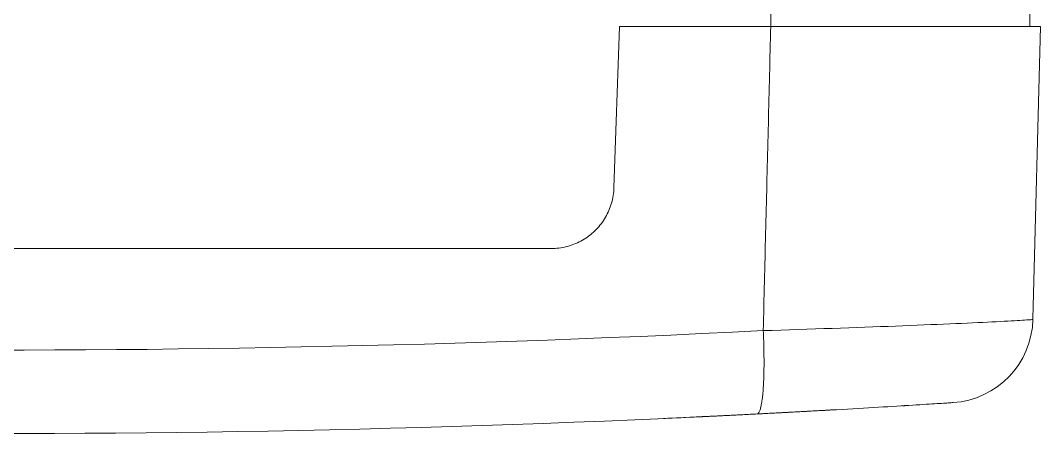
# Model space of a CAD drawing. Header units: inches. Extents: x 0 to 40, y 35.9 to 64.1.
# Drawn here: x 7.899 to 10.547, y 55.698 to 56.769 of the extents above; entities that cross this region are included whole.
import ezdxf

# ---------------------------------------------------------------- set-up
doc = ezdxf.new("R2010")
doc.units = ezdxf.units.IN
doc.header["$MEASUREMENT"] = 0
doc.layers.add('2', color=7, linetype='Continuous')

# ---------------------------------------------------------------- blocks, each defined once
blk = doc.blocks.new('block 739')
at = {"layer": '2', "color": 7, "lineweight": 18, "true_color": 0xffffff}
blk.add_lwpolyline([(9.2768, 56.1775), (6.3813, 56.1775)], dxfattribs=at)
blk = doc.blocks.new('block 741')
at = {"layer": '2', "color": 7, "lineweight": 18, "true_color": 0xffffff}
blk.add_lwpolyline([(9.6464, 56.753), (9.8465, 56.753)], dxfattribs=at)
blk = doc.blocks.new('block 756')
at = {"layer": '2', "color": 7, "lineweight": 18, "true_color": 0xffffff}
blk.add_lwpolyline([(9.4543, 56.753), (9.4397, 56.3349)], dxfattribs=at)
blk = doc.blocks.new('block 760')
at = {"layer": '2', "color": 7, "lineweight": 18, "true_color": 0xffffff}
blk.add_lwpolyline([(10.5466, 56.753), (10.5268, 55.994)], dxfattribs=at)
blk = doc.blocks.new('block 761')
at = {"layer": '2', "color": 7, "lineweight": 18, "true_color": 0xffffff}
blk.add_lwpolyline([(9.8465, 56.753), (10.5466, 56.753)], dxfattribs=at)
blk = doc.blocks.new('block 1088')
at = {"layer": '2', "color": 7, "lineweight": 18, "true_color": 0xffffff}
blk.add_open_spline([(10.5268, 55.994), (10.5238, 55.8791), (10.4337, 55.7855), (10.319, 55.7781)], degree=3, dxfattribs=at)
blk = doc.blocks.new('block 1127')
at = {"layer": '2', "color": 80, "lineweight": 18, "true_color": 0x3fff00}
blk.add_open_spline([(9.5679, 55.737), (9.5983, 55.7384), (9.6287, 55.7398), (9.659, 55.7412)], degree=3, dxfattribs=at)
blk = doc.blocks.new('block 1215')
at = {"layer": '2', "color": 80, "lineweight": 18, "true_color": 0x3fff00}
blk.add_lwpolyline([(9.659, 55.7412), (9.6592, 55.7412), (9.6596, 55.7412), (9.66, 55.7412), (9.6605, 55.7413), (9.6612, 55.7413), (9.6619, 55.7413), (9.6627, 55.7414), (9.6636, 55.7414), (9.6647, 55.7415), (9.6658, 55.7415), (9.667, 55.7416), (9.6683, 55.7416), (9.6697, 55.7417), (9.6712, 55.7418), (9.6729, 55.7419), (9.6746, 55.7419), (9.6764, 55.742), (9.6783, 55.7421), (9.6803, 55.7422), (9.6824, 55.7423), (9.6845, 55.7424), (9.6868, 55.7425), (9.6892, 55.7426), (9.6917, 55.7427), (9.6942, 55.7429), (9.6969, 55.743), (9.6996, 55.7431), (9.7025, 55.7433), (9.7054, 55.7434), (9.7085, 55.7436), (9.7116, 55.7437), (9.7148, 55.7439), (9.7181, 55.744), (9.7215, 55.7442), (9.725, 55.7444), (9.7286, 55.7446), (9.7323, 55.7447), (9.7361, 55.7449), (9.7399, 55.7451), (9.7439, 55.7453), (9.7479, 55.7455), (9.752, 55.7457), (9.7563, 55.7459), (9.7606, 55.7462), (9.765, 55.7464), (9.7695, 55.7466), (9.774, 55.7468), (9.7787, 55.7471), (9.7835, 55.7473), (9.7883, 55.7475)], dxfattribs=at)
blk = doc.blocks.new('block 1216')
at = {"layer": '2', "color": 80, "lineweight": 18, "true_color": 0x3fff00}
blk.add_open_spline([(10.2033, 55.7708), (10.2031, 55.7708), (10.203, 55.7708), (10.203, 55.7708), (10.2029, 55.7708), (10.2027, 55.7708), (10.2027, 55.7708), (10.2025, 55.7708), (10.2024, 55.7708), (10.2024, 55.7708), (10.2022, 55.7708), (10.2021, 55.7708), (10.2021, 55.7708), (10.2019, 55.7707), (10.2017, 55.7707), (10.2017, 55.7707), (10.2017, 55.7707), (10.2015, 55.7707), (10.2015, 55.7707), (10.2015, 55.7707), (10.2014, 55.7707), (10.2014, 55.7707), (10.2014, 55.7707), (10.2012, 55.7707), (10.2012, 55.7707), (10.2012, 55.7707), (10.201, 55.7707), (10.201, 55.7707), (10.201, 55.7707), (10.2008, 55.7707), (10.2008, 55.7707), (10.2008, 55.7707), (10.2006, 55.7707), (10.2006, 55.7707), (10.2006, 55.7707), (10.2004, 55.7707), (10.2004, 55.7707), (10.2004, 55.7707), (10.2002, 55.7706), (10.2002, 55.7706), (10.2002, 55.7706), (10.2, 55.7706), (10.2, 55.7706), (10.2, 55.7706), (10.1997, 55.7706), (10.1997, 55.7706), (10.1997, 55.7706), (10.1995, 55.7706), (10.1995, 55.7706), (10.1995, 55.7706), (10.1993, 55.7706), (10.1993, 55.7706), (10.1993, 55.7706), (10.1991, 55.7706), (10.1991, 55.7706), (10.1991, 55.7706), (10.1988, 55.7705), (10.1988, 55.7705), (10.1988, 55.7705), (10.1986, 55.7705), (10.1986, 55.7705), (10.1986, 55.7705), (10.1983, 55.7705), (10.1983, 55.7705), (10.1983, 55.7705), (10.1981, 55.7705), (10.1981, 55.7705), (10.1981, 55.7705), (10.1978, 55.7705), (10.1978, 55.7705), (10.1978, 55.7705), (10.1976, 55.7705), (10.1976, 55.7705), (10.1976, 55.7705), (10.1973, 55.7704), (10.1973, 55.7704), (10.1973, 55.7704), (10.1971, 55.7704), (10.1971, 55.7704), (10.1971, 55.7704), (10.1968, 55.7704), (10.1968, 55.7704), (10.1968, 55.7704), (10.1965, 55.7704), (10.1965, 55.7704), (10.1965, 55.7704), (10.1962, 55.7704), (10.1962, 55.7704), (10.1962, 55.7704), (10.196, 55.7704), (10.196, 55.7704), (10.196, 55.7704), (10.1957, 55.7704), (10.1957, 55.7704), (10.1957, 55.7704), (10.1954, 55.7703), (10.1954, 55.7703), (10.1954, 55.7703), (10.1951, 55.7703), (10.1951, 55.7703), (10.1951, 55.7703), (10.1948, 55.7703), (10.1948, 55.7703), (10.1948, 55.7703), (10.1945, 55.7703), (10.1945, 55.7703), (10.1945, 55.7703), (10.1942, 55.7703), (10.1942, 55.7703), (10.1942, 55.7703), (10.1939, 55.7702), (10.1939, 55.7702), (10.1939, 55.7702), (10.1936, 55.7702), (10.1936, 55.7702), (10.1936, 55.7702), (10.1932, 55.7702), (10.1932, 55.7702), (10.1932, 55.7702), (10.1929, 55.7702), (10.1929, 55.7702), (10.1929, 55.7702), (10.1926, 55.7702), (10.1926, 55.7702), (10.1926, 55.7702), (10.1923, 55.7701), (10.1923, 55.7701), (10.1923, 55.7701), (10.1919, 55.7701), (10.1919, 55.7701), (10.1919, 55.7701), (10.1916, 55.7701), (10.1916, 55.7701), (10.1916, 55.7701), (10.1912, 55.7701), (10.1912, 55.7701)], degree=3, knots=[0, 0, 0, 0, 1, 1, 1, 2, 2, 2, 3, 3, 3, 4, 4, 4, 5, 5, 5, 6, 6, 6, 7, 7, 7, 8, 8, 8, 9, 9, 9, 10, 10, 10, 11, 11, 11, 12, 12, 12, 13, 13, 13, 14, 14, 14, 15, 15, 15, 16, 16, 16, 17, 17, 17, 18, 18, 18, 19, 19, 19, 20, 20, 20, 21, 21, 21, 22, 22, 22, 23, 23, 23, 24, 24, 24, 25, 25, 25, 26, 26, 26, 27, 27, 27, 28, 28, 28, 29, 29, 29, 30, 30, 30, 31, 31, 31, 32, 32, 32, 33, 33, 33, 34, 34, 34, 35, 35, 35, 36, 36, 36, 37, 37, 37, 38, 38, 38, 39, 39, 39, 40, 40, 40, 41, 41, 41, 42, 42, 42, 43, 43, 43, 44, 44, 44, 45, 45, 45, 45], dxfattribs=at)
blk = doc.blocks.new('block 1217')
at = {"layer": '2', "color": 80, "lineweight": 18, "true_color": 0x3fff00}
blk.add_lwpolyline([(9.7883, 55.7475), (9.793, 55.7478), (9.7976, 55.748), (9.8022, 55.7483), (9.8069, 55.7485), (9.8115, 55.7487), (9.816, 55.749), (9.8206, 55.7492), (9.8252, 55.7494), (9.8297, 55.7497), (9.8343, 55.7499), (9.8388, 55.7501), (9.8433, 55.7504), (9.8478, 55.7506), (9.8523, 55.7508), (9.8567, 55.7511), (9.8612, 55.7513), (9.8656, 55.7515), (9.87, 55.7518), (9.8744, 55.752), (9.8788, 55.7522), (9.8832, 55.7525), (9.8876, 55.7527), (9.8919, 55.7529), (9.8963, 55.7532), (9.9006, 55.7534), (9.9049, 55.7536), (9.9092, 55.7539), (9.9135, 55.7541), (9.9177, 55.7543), (9.922, 55.7545), (9.9262, 55.7548), (9.9305, 55.755), (9.9347, 55.7552), (9.9389, 55.7555), (9.943, 55.7557), (9.9472, 55.7559), (9.9514, 55.7561), (9.9555, 55.7564), (9.9596, 55.7566), (9.9638, 55.7568), (9.9678, 55.7571), (9.9719, 55.7573), (9.976, 55.7575), (9.9801, 55.7577), (9.9841, 55.758), (9.9881, 55.7582), (9.9922, 55.7584), (9.9962, 55.7586), (10.0001, 55.7589), (10.0041, 55.7591)], dxfattribs=at)
blk = doc.blocks.new('block 1218')
at = {"layer": '2', "color": 80, "lineweight": 18, "true_color": 0x3fff00}
blk.add_open_spline([(10.1864, 55.7698), (10.1865, 55.7698), (10.1866, 55.7698), (10.1866, 55.7698), (10.1867, 55.7698), (10.1868, 55.7698), (10.1868, 55.7698), (10.1869, 55.7698), (10.187, 55.7698), (10.187, 55.7698), (10.1871, 55.7698), (10.1872, 55.7698), (10.1872, 55.7698), (10.1873, 55.7698), (10.1874, 55.7698), (10.1874, 55.7698), (10.1875, 55.7699), (10.1876, 55.7699), (10.1876, 55.7699), (10.1877, 55.7699), (10.1878, 55.7699), (10.1878, 55.7699), (10.1879, 55.7699), (10.188, 55.7699), (10.188, 55.7699), (10.1881, 55.7699), (10.1882, 55.7699), (10.1882, 55.7699), (10.1882, 55.7699), (10.1884, 55.7699), (10.1884, 55.7699), (10.1884, 55.7699), (10.1885, 55.7699), (10.1885, 55.7699), (10.1886, 55.7699), (10.1887, 55.7699), (10.1887, 55.7699), (10.1888, 55.7699), (10.1889, 55.7699), (10.1889, 55.7699), (10.189, 55.7699), (10.1891, 55.77), (10.1891, 55.77), (10.1892, 55.77), (10.1893, 55.77), (10.1893, 55.77), (10.1894, 55.77), (10.1895, 55.77), (10.1895, 55.77), (10.1896, 55.77), (10.1897, 55.77), (10.1897, 55.77), (10.1898, 55.77), (10.1899, 55.77), (10.1899, 55.77), (10.19, 55.77), (10.1901, 55.77), (10.1901, 55.77), (10.1902, 55.77), (10.1903, 55.77), (10.1903, 55.77), (10.1904, 55.77), (10.1905, 55.77), (10.1905, 55.77), (10.1906, 55.77), (10.1907, 55.77), (10.1907, 55.77), (10.1908, 55.77), (10.1909, 55.7701), (10.1909, 55.7701), (10.191, 55.7701), (10.1911, 55.7701), (10.1911, 55.7701), (10.1912, 55.7701), (10.1912, 55.7701), (10.1912, 55.7701)], degree=3, knots=[0, 0, 0, 0, 1, 1, 1, 2, 2, 2, 3, 3, 3, 4, 4, 4, 5, 5, 5, 6, 6, 6, 7, 7, 7, 8, 8, 8, 9, 9, 9, 10, 10, 10, 11, 11, 11, 12, 12, 12, 13, 13, 13, 14, 14, 14, 15, 15, 15, 16, 16, 16, 17, 17, 17, 18, 18, 18, 19, 19, 19, 20, 20, 20, 21, 21, 21, 22, 22, 22, 23, 23, 23, 24, 24, 24, 25, 25, 25, 25], dxfattribs=at)
blk = doc.blocks.new('block 1222')
at = {"layer": '2', "color": 7, "lineweight": 18, "true_color": 0xffffff}
blk.add_lwpolyline([(9.8111, 55.7487), (9.7318, 55.7447), (9.6525, 55.7409), (9.5733, 55.7372), (9.494, 55.7337), (9.4147, 55.7304), (9.3355, 55.7272), (9.2562, 55.7242), (9.1769, 55.7214), (9.0977, 55.7187), (9.0184, 55.7162), (8.9391, 55.7138), (8.8598, 55.7116), (8.7806, 55.7096), (8.7013, 55.7077), (8.622, 55.706), (8.5428, 55.7045), (8.4635, 55.7031), (8.3842, 55.7019), (8.305, 55.7008), (8.2257, 55.6999), (8.1464, 55.6992), (8.0671, 55.6986), (7.9879, 55.6982), (7.9086, 55.698), (7.8293, 55.6979)], dxfattribs=at)
blk = doc.blocks.new('block 1231')
at = {"layer": '2', "color": 7, "lineweight": 18, "true_color": 0xffffff}
blk.add_lwpolyline([(9.4397, 56.3349), (9.4395, 56.3298), (9.439, 56.3248), (9.4385, 56.3197), (9.4378, 56.3148), (9.4369, 56.3098), (9.4358, 56.3049), (9.4346, 56.3), (9.4333, 56.2952), (9.4318, 56.2904), (9.4302, 56.2856), (9.4284, 56.281), (9.4265, 56.2763), (9.4245, 56.2718), (9.4223, 56.2672), (9.42, 56.2628), (9.4175, 56.2585), (9.415, 56.2542), (9.4123, 56.25), (9.4095, 56.2459), (9.4065, 56.2418), (9.4034, 56.2379), (9.4002, 56.2341), (9.3969, 56.2303), (9.3935, 56.2267), (9.39, 56.2232), (9.3863, 56.2198), (9.3825, 56.2165), (9.3787, 56.2133), (9.3748, 56.2102), (9.3707, 56.2073), (9.3666, 56.2045), (9.3624, 56.2018), (9.3581, 56.1993), (9.3537, 56.1969), (9.3493, 56.1946), (9.3448, 56.1925), (9.3402, 56.1904), (9.3356, 56.1886), (9.3309, 56.1868), (9.3261, 56.1852), (9.3213, 56.1838), (9.3165, 56.1825), (9.3116, 56.1813), (9.3067, 56.1803), (9.3018, 56.1794), (9.2968, 56.1788), (9.2918, 56.1782), (9.2868, 56.1778), (9.2818, 56.1776), (9.2768, 56.1775)], dxfattribs=at)
blk = doc.blocks.new('block 1244')
at = {"layer": '2', "color": 7, "lineweight": 18, "true_color": 0xffffff}
blk.add_lwpolyline([(7.829, 55.9142), (7.909, 55.9143), (7.9889, 55.9145), (8.0688, 55.9149), (8.1487, 55.9155), (8.2286, 55.9162), (8.3086, 55.9171), (8.3885, 55.9181), (8.4684, 55.9193), (8.5483, 55.9207), (8.6282, 55.9223), (8.7081, 55.924), (8.788, 55.9258), (8.868, 55.9279), (8.9479, 55.93), (9.0278, 55.9324), (9.1077, 55.9349), (9.1876, 55.9376), (9.2675, 55.9404), (9.3474, 55.9434), (9.4274, 55.9465), (9.5073, 55.9498), (9.5872, 55.9533), (9.6671, 55.957), (9.747, 55.9608), (9.8269, 55.9647)], dxfattribs=at)
blk = doc.blocks.new('block 1246')
at = {"layer": '2', "color": 7, "lineweight": 18, "true_color": 0xffffff}
blk.add_lwpolyline([(9.4543, 56.753), (9.4582, 56.753), (9.462, 56.753), (9.4659, 56.753), (9.4697, 56.753), (9.4735, 56.753), (9.4774, 56.753), (9.4812, 56.753), (9.4851, 56.753), (9.4889, 56.753), (9.4928, 56.753), (9.4966, 56.753), (9.5005, 56.753), (9.5043, 56.753), (9.5081, 56.753), (9.512, 56.753), (9.5158, 56.753), (9.5197, 56.753), (9.5235, 56.753), (9.5273, 56.753), (9.5312, 56.753), (9.535, 56.753), (9.5389, 56.753), (9.5427, 56.753), (9.5465, 56.753), (9.5504, 56.753), (9.5542, 56.753), (9.5581, 56.753), (9.5619, 56.753), (9.5658, 56.753), (9.5696, 56.753), (9.5734, 56.753), (9.5773, 56.753), (9.5811, 56.753), (9.585, 56.753), (9.5888, 56.753), (9.5926, 56.753), (9.5965, 56.753), (9.6003, 56.753), (9.6042, 56.753), (9.608, 56.753), (9.6118, 56.753), (9.6157, 56.753), (9.6195, 56.753), (9.6234, 56.753), (9.6272, 56.753), (9.631, 56.753), (9.6349, 56.753), (9.6387, 56.753), (9.6425, 56.753), (9.6464, 56.753)], dxfattribs=at)
blk = doc.blocks.new('block 1248')
at = {"layer": '2', "color": 7, "lineweight": 18, "true_color": 0xffffff}
blk.add_lwpolyline([(9.8469, 56.753), (9.8469, 56.7536), (9.8469, 56.7542), (9.8469, 56.7549), (9.8469, 56.7555), (9.8469, 56.7562), (9.8469, 56.7568), (9.8469, 56.7574), (9.8469, 56.7581), (9.8469, 56.7587), (9.8469, 56.7594), (9.8469, 56.76), (9.8469, 56.7606), (9.8469, 56.7613), (9.8469, 56.7619), (9.8469, 56.7626), (9.8469, 56.7632), (9.8469, 56.7638), (9.8469, 56.7645), (9.8469, 56.7651), (9.8469, 56.7658), (9.8469, 56.7664), (9.8469, 56.767), (9.8469, 56.7677), (9.8469, 56.7683), (9.8469, 56.769), (9.8469, 56.7696), (9.8469, 56.7702), (9.8469, 56.7709), (9.8469, 56.7715), (9.8469, 56.7722), (9.8469, 56.7728), (9.8469, 56.7734), (9.8469, 56.7741), (9.8469, 56.7747), (9.8469, 56.7753), (9.8469, 56.776), (9.8469, 56.7766), (9.8469, 56.7773), (9.8469, 56.7779), (9.8469, 56.7785), (9.8469, 56.7792), (9.8469, 56.7798), (9.8469, 56.7805), (9.8469, 56.7811), (9.8469, 56.7818), (9.8469, 56.7824), (9.8469, 56.783), (9.8469, 56.7837), (9.8469, 56.7843), (9.8469, 56.7849)], dxfattribs=at)
blk = doc.blocks.new('block 1249')
at = {"layer": '2', "color": 7, "lineweight": 18, "true_color": 0xffffff}
blk.add_lwpolyline([(9.6583, 55.7412), (9.6586, 55.7412), (9.6589, 55.7412), (9.6592, 55.7412), (9.6595, 55.7412), (9.6598, 55.7412), (9.6601, 55.7413), (9.6604, 55.7413), (9.6607, 55.7413), (9.661, 55.7413), (9.6613, 55.7413), (9.6616, 55.7413), (9.6619, 55.7413), (9.6622, 55.7414), (9.6625, 55.7414), (9.6628, 55.7414), (9.6631, 55.7414), (9.6634, 55.7414), (9.6637, 55.7414), (9.664, 55.7414), (9.6643, 55.7415), (9.6646, 55.7415), (9.6649, 55.7415), (9.6652, 55.7415), (9.6655, 55.7415), (9.6659, 55.7415), (9.6661, 55.7415), (9.6665, 55.7416), (9.6668, 55.7416), (9.6671, 55.7416), (9.6674, 55.7416), (9.6677, 55.7416), (9.668, 55.7416), (9.6683, 55.7416), (9.6686, 55.7417), (9.6689, 55.7417), (9.6692, 55.7417), (9.6695, 55.7417), (9.6698, 55.7417), (9.6701, 55.7417), (9.6705, 55.7417), (9.6708, 55.7418), (9.6711, 55.7418), (9.6714, 55.7418), (9.6717, 55.7418), (9.672, 55.7418), (9.6723, 55.7418), (9.6726, 55.7419), (9.6729, 55.7419), (9.6733, 55.7419), (9.6736, 55.7419)], dxfattribs=at)
blk = doc.blocks.new('block 1251')
at = {"layer": '2', "color": 7, "lineweight": 18, "true_color": 0xffffff}
blk.add_lwpolyline([(10.319, 55.7781), (10.3188, 55.7781), (10.318, 55.778), (10.3168, 55.778), (10.315, 55.7779), (10.3128, 55.7777), (10.3101, 55.7775), (10.3069, 55.7773), (10.3032, 55.7771), (10.299, 55.7768), (10.2944, 55.7765), (10.2894, 55.7762), (10.2839, 55.7759), (10.2779, 55.7755), (10.2715, 55.7751), (10.2647, 55.7746), (10.2574, 55.7742), (10.2497, 55.7737), (10.2415, 55.7732), (10.233, 55.7727), (10.224, 55.7721), (10.2147, 55.7715), (10.2049, 55.7709), (10.1947, 55.7703), (10.1841, 55.7697), (10.1732, 55.769), (10.1618, 55.7683), (10.1502, 55.7676), (10.1382, 55.7669), (10.1259, 55.7661), (10.1133, 55.7654), (10.1003, 55.7646), (10.0871, 55.7639), (10.0736, 55.7631), (10.0598, 55.7623), (10.0457, 55.7615), (10.0314, 55.7606), (10.0167, 55.7598), (10.0019, 55.759), (9.9868, 55.7581), (9.9716, 55.7573), (9.9562, 55.7564), (9.9407, 55.7556), (9.925, 55.7547), (9.9091, 55.7539), (9.8931, 55.753), (9.877, 55.7522), (9.8607, 55.7513), (9.8443, 55.7504), (9.8277, 55.7496), (9.8111, 55.7487)], dxfattribs=at)
blk = doc.blocks.new('block 1252')
at = {"layer": '2', "color": 7, "lineweight": 18, "true_color": 0xffffff}
blk.add_lwpolyline([(9.8269, 55.9647), (9.85, 55.9654), (9.8729, 55.9661), (9.8955, 55.9668), (9.918, 55.9676), (9.9403, 55.9683), (9.9624, 55.969), (9.9843, 55.9698), (10.006, 55.9705), (10.0275, 55.9713), (10.0487, 55.972), (10.0697, 55.9728), (10.0905, 55.9735), (10.111, 55.9743), (10.1312, 55.9751), (10.151, 55.9758), (10.1704, 55.9765), (10.1895, 55.9773), (10.2081, 55.978), (10.2263, 55.9788), (10.2441, 55.9795), (10.2615, 55.9802), (10.2784, 55.9809), (10.2949, 55.9816), (10.311, 55.9823), (10.3265, 55.983), (10.3416, 55.9836), (10.3561, 55.9843), (10.3701, 55.9849), (10.3836, 55.9855), (10.3964, 55.9861), (10.4088, 55.9867), (10.4205, 55.9873), (10.4316, 55.9878), (10.4422, 55.9884), (10.4522, 55.9889), (10.4616, 55.9894), (10.4704, 55.9899), (10.4786, 55.9903), (10.4861, 55.9908), (10.4931, 55.9912), (10.4994, 55.9916), (10.5051, 55.9919), (10.5101, 55.9923), (10.5145, 55.9926), (10.5182, 55.9929), (10.5213, 55.9931), (10.5237, 55.9934), (10.5254, 55.9936), (10.5264, 55.9938), (10.5268, 55.994)], dxfattribs=at)
blk = doc.blocks.new('block 1254')
at = {"layer": '2', "color": 7, "lineweight": 18, "true_color": 0xffffff}
blk.add_lwpolyline([(9.8269, 55.9647), (9.8273, 55.9579), (9.8276, 55.9511), (9.8278, 55.9443), (9.8281, 55.9375), (9.8283, 55.9308), (9.8285, 55.9241), (9.8286, 55.9175), (9.8288, 55.9109), (9.8289, 55.9044), (9.8289, 55.8979), (9.829, 55.8915), (9.829, 55.8851), (9.829, 55.8789), (9.829, 55.8727), (9.8289, 55.8666), (9.8288, 55.8607), (9.8287, 55.8548), (9.8285, 55.849), (9.8284, 55.8433), (9.8282, 55.8378), (9.8279, 55.8324), (9.8277, 55.8271), (9.8274, 55.822), (9.8271, 55.817), (9.8268, 55.8121), (9.8264, 55.8074), (9.826, 55.8029), (9.8256, 55.7985), (9.8251, 55.7943), (9.8247, 55.7903), (9.8242, 55.7864), (9.8237, 55.7827), (9.8231, 55.7792), (9.8226, 55.7759), (9.822, 55.7727), (9.8214, 55.7697), (9.8208, 55.7669), (9.8201, 55.7643), (9.8195, 55.7619), (9.8188, 55.7597), (9.8181, 55.7577), (9.8174, 55.7559), (9.8166, 55.7543), (9.8159, 55.7528), (9.8151, 55.7516), (9.8143, 55.7506), (9.8135, 55.7498), (9.8127, 55.7492), (9.8119, 55.7489), (9.8111, 55.7487)], dxfattribs=at)
blk = doc.blocks.new('block 1257')
at = {"layer": '2', "color": 7, "lineweight": 18, "true_color": 0xffffff}
blk.add_lwpolyline([(9.8465, 56.7535), (9.8461, 56.7377), (9.8457, 56.7219), (9.8453, 56.7062), (9.8449, 56.6904), (9.8445, 56.6746), (9.8441, 56.6588), (9.8437, 56.6431), (9.8434, 56.6273), (9.843, 56.6115), (9.8426, 56.5957), (9.8422, 56.58), (9.8418, 56.5642), (9.8414, 56.5484), (9.841, 56.5326), (9.8406, 56.5169), (9.8402, 56.5011), (9.8398, 56.4853), (9.8395, 56.4695), (9.8391, 56.4537), (9.8387, 56.438), (9.8383, 56.4222), (9.8379, 56.4064), (9.8375, 56.3906), (9.8371, 56.3749), (9.8367, 56.3591), (9.8363, 56.3433), (9.8359, 56.3276), (9.8355, 56.3118), (9.8351, 56.296), (9.8348, 56.2802), (9.8344, 56.2644), (9.834, 56.2487), (9.8336, 56.2329), (9.8332, 56.2171), (9.8328, 56.2013), (9.8324, 56.1856), (9.832, 56.1698), (9.8316, 56.154), (9.8313, 56.1382), (9.8309, 56.1225), (9.8305, 56.1067), (9.8301, 56.0909), (9.8297, 56.0751), (9.8293, 56.0594), (9.8289, 56.0436), (9.8285, 56.0278), (9.8281, 56.012), (9.8277, 55.9963), (9.8273, 55.9805), (9.8269, 55.9647)], dxfattribs=at)
blk = doc.blocks.new('block 1258')
at = {"layer": '2', "color": 7, "lineweight": 18, "true_color": 0xffffff}
blk.add_lwpolyline([(10.5189, 56.753), (10.5189, 56.7536), (10.5189, 56.7542), (10.5189, 56.7549), (10.5189, 56.7555), (10.5189, 56.7562), (10.5189, 56.7568), (10.5189, 56.7574), (10.5189, 56.7581), (10.5189, 56.7587), (10.5189, 56.7594), (10.5189, 56.76), (10.5189, 56.7606), (10.5189, 56.7613), (10.5189, 56.7619), (10.5189, 56.7626), (10.5189, 56.7632), (10.5189, 56.7638), (10.5189, 56.7645), (10.5189, 56.7651), (10.5189, 56.7658), (10.5189, 56.7664), (10.5189, 56.767), (10.5189, 56.7677), (10.5189, 56.7683), (10.5189, 56.769), (10.5189, 56.7696), (10.5189, 56.7702), (10.5189, 56.7709), (10.5189, 56.7715), (10.5189, 56.7722), (10.5189, 56.7728), (10.5189, 56.7734), (10.5189, 56.7741), (10.5189, 56.7747), (10.5189, 56.7753), (10.5189, 56.776), (10.5189, 56.7766), (10.5189, 56.7773), (10.5189, 56.7779), (10.5189, 56.7785), (10.5189, 56.7792), (10.5189, 56.7798), (10.5189, 56.7805), (10.5189, 56.7811), (10.5189, 56.7818), (10.5189, 56.7824), (10.5189, 56.783), (10.5189, 56.7837), (10.5189, 56.7843), (10.5189, 56.7849)], dxfattribs=at)

msp = doc.modelspace()

# ---------------------------------------------------------------- block references
at = {"layer": '2'}
for name in ['block 1248', 'block 1258', 'block 756', 'block 1246', 'block 741', 'block 1257', 'block 761', 'block 760', 'block 1231', 'block 739', 'block 1252', 'block 1088', 'block 1244', 'block 1254', 'block 1251', 'block 1217', 'block 1218', 'block 1216', 'block 1222', 'block 1127', 'block 1249', 'block 1215']:
    msp.add_blockref(name, (0, 0), dxfattribs=at)

doc.saveas('drawing.dxf')
